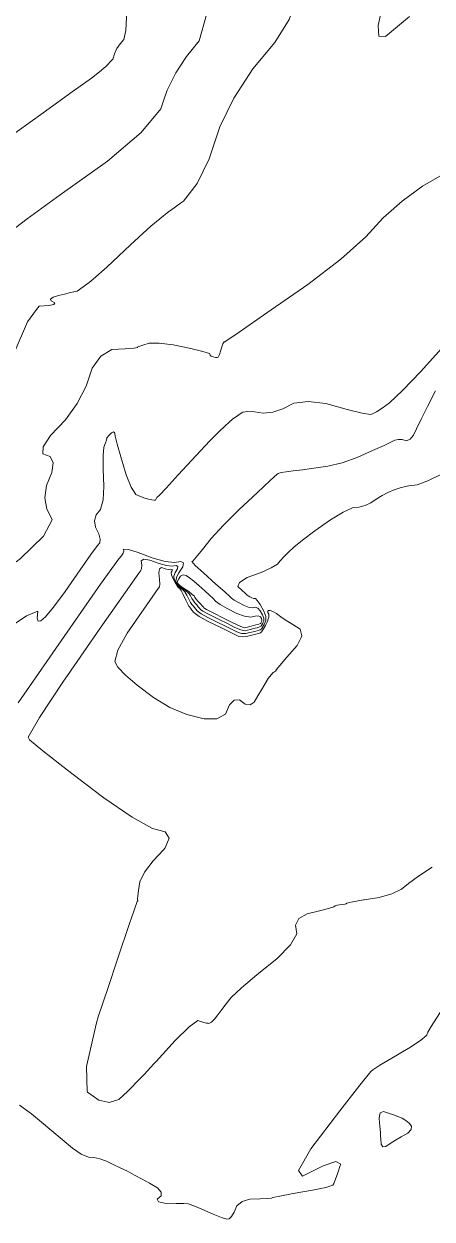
# Model space of a CAD drawing. Header units: inches. Extents: x 1337389 to 1347141, y 407035 to 414577.
# Drawn here: x 1343262 to 1343738, y 410365 to 411760 of the extents above; entities that cross this region are included whole.
import ezdxf

# ---------------------------------------------------------------- set-up
doc = ezdxf.new("R2010")
doc.units = ezdxf.units.IN
doc.header["$MEASUREMENT"] = 0
doc.layers.add('Topo', color=7, linetype='Continuous', lineweight=15, true_color=0x459900)

msp = doc.modelspace()

# ---------------------------------------------------------------- linework, layer by layer
at = {"layer": 'Topo'}
for p, q in [((1343351.609, 411705.5311, 750), (1343355.5671, 411708.7609, 750)), ((1343444.2979, 411550.6659, 760), (1343432.5372, 411542.2481, 760)), ((1343348.351, 410601, 780), (1343360.1149, 410636.5239, 780)), ((1343413.1169, 410546.185, 780), (1343401.6331, 410533.9629, 780)), ((1343653.236, 410521.5091, 775), (1343635.4979, 410498.532, 775)), ((1343360.0179, 410501.4051, 780), (1343359.348, 410501.559, 780))]:
    msp.add_line(p, q, dxfattribs=at)
for points, elevation in [([(1343355.5671, 411708.7609), (1343356.2271, 411709.3003), (1343365.142, 411718.8311), (1343367.2509, 411725.0652), (1343370.1021, 411730.9521), (1343373.697, 411736.49), (1343378.0339, 411741.681), (1343380.5819, 411751.976), (1343381.3381, 411767.375), (1343380.3038, 411787.8771), (1343387.9079, 411818.671), (1343404.15, 411859.7539), (1343429.0299, 411911.1279), (1343464.854, 411935.9871), (1343478.171, 411935.5152)], 750), ([(1343477.704, 411812.9901), (1343475.0851, 411772.1351), (1343466.076, 411739.9289), (1343451.033, 411721.9281), (1343442.0851, 411708.141)], 755), ([(1343578.3659, 411785.55), (1343570.9772, 411764.7841), (1343554.1178, 411738.1769), (1343528.37, 411707.3651), (1343507.033, 411674.4889), (1343506.371, 411673.122)], 760), ([(1343711.169, 411768.2761), (1343697.302, 411756.6719), (1343683.233, 411745.0878), (1343675.6569, 411745.5669), (1343674.5751, 411758.1081), (1343679.987, 411782.7109)], 760), ([(1343223.19, 411612.689), (1343238.432, 411623.559), (1343283.9559, 411656.0449), (1343317.9809, 411680.3502), (1343340.5068, 411696.4729), (1343351.609, 411705.5311)], 750), ([(1343442.0851, 411708.141), (1343438.567, 411702.7199), (1343428.6778, 411682.307), (1343424.909, 411671.163)], 755), ([(1343424.909, 411671.163), (1343421.3661, 411660.687), (1343398.1499, 411633.146), (1343359.0299, 411599.683), (1343304.0069, 411560.3001), (1343265.5182, 411532.3129), (1343252.259, 411522.2928)], 755), ([(1343506.371, 411673.122), (1343490.1061, 411639.548), (1343488.2442, 411634.0441)], 760), ([(1343835.0249, 411674.766), (1343831.8983, 411659.8978), (1343818.362, 411634.8589), (1343798.1409, 411617.3659), (1343776.073, 411600.7839), (1343752.158, 411585.1151), (1343726.3959, 411570.358), (1343702.5159, 411553.116), (1343683.7539, 411536.2919)], 765), ([(1343488.2442, 411634.0441), (1343477.59, 411602.5419), (1343463.467, 411573.7363), (1343447.7381, 411553.1281), (1343444.2979, 411550.6659)], 760), ([(1343432.5372, 411542.2481), (1343430.402, 411540.72), (1343409.7401, 411523.725), (1343385.7521, 411502.144), (1343358.4389, 411475.9772), (1343342.25, 411461.915)], 760), ([(1343683.7539, 411536.2919), (1343680.5171, 411533.3889), (1343660.4009, 411511.1771), (1343631.08, 411485.2948), (1343592.556, 411455.7421), (1343544.828, 411422.5179), (1343512.6541, 411400.2559), (1343496.034, 411388.9572), (1343494.9691, 411388.6209), (1343493.736, 411386.6661), (1343492.3359, 411383.0928), (1343490.7679, 411377.902), (1343489.538, 411374.1601), (1343488.6452, 411371.8661), (1343488.0901, 411371.0199), (1343486.83, 411370.6249), (1343484.8651, 411370.6799), (1343482.1959, 411371.1851), (1343480.1337, 411372.0979), (1343478.6801, 411373.42), (1343477.8329, 411375.1511), (1343470.3759, 411377.7131), (1343456.309, 411381.1051), (1343435.6311, 411385.327), (1343419.3979, 411387.4011), (1343407.6081, 411387.3268), (1343400.262, 411385.103), (1343395.6201, 411383.4769), (1343393.6809, 411382.4479), (1343394.4461, 411382.017), (1343389.741, 411381.4299), (1343379.565, 411380.688), (1343364.1279, 411379.804)], 765), ([(1343342.25, 411461.915), (1343337.695, 411457.9581), (1343323.5209, 411448.0879), (1343315.9161, 411446.3651), (1343308.7239, 411444.5749), (1343301.944, 411442.7161), (1343295.5782, 411440.7889), (1343292.7318, 411438.7161), (1343293.405, 411436.4981), (1343297.5969, 411434.1339), (1343296.659, 411432.344), (1343290.59, 411431.1279), (1343279.39, 411430.4859), (1343276.3899, 411426.3989)], 760), ([(1343276.3899, 411426.3989), (1343265.918, 411412.134), (1343250.1739, 411376.0738), (1343232.1589, 411322.3039), (1343217.8409, 411284.0281), (1343207.221, 411261.2451), (1343200.298, 411253.956), (1343201.0779, 411247.0239), (1343209.56, 411240.4509), (1343225.7438, 411234.235), (1343235.6921, 411227.9829), (1343239.4051, 411221.6948), (1343236.8807, 411215.3709), (1343236.062, 411209.4629), (1343236.9459, 411203.9709), (1343238.7571, 411200.4189)], 760), ([(1343237.3441, 411050.5979), (1343264.7721, 411069.1501), (1343277.9707, 411074.4381), (1343276.9421, 411066.462), (1343278.062, 411062.683), (1343281.3288, 411063.1001), (1343286.744, 411067.7129), (1343296.164, 411079.1981), (1343309.59, 411097.5541), (1343327.0211, 411122.7821), (1343339.575, 411140.61), (1343347.252, 411151.0389), (1343350.0522, 411154.0681), (1343350.5999, 411158.6671), (1343348.8961, 411164.8371), (1343344.941, 411172.5769), (1343343.9461, 411179.8812), (1343345.9131, 411186.7491), (1343350.84, 411193.18), (1343353.817, 411204.3208), (1343354.8438, 411220.17), (1343353.9221, 411240.7292), (1343353.9462, 411256.035), (1343354.9162, 411266.0881), (1343356.831, 411270.8892), (1343357.9671, 411274.1441), (1343358.323, 411275.8519), (1343357.8989, 411276.0151), (1343358.652, 411277.2141), (1343360.5819, 411279.45), (1343363.689, 411282.7209), (1343365.973, 411283.6891), (1343367.4329, 411282.352), (1343368.0698, 411278.7099), (1343370.5159, 411269.403), (1343374.7701, 411254.4301), (1343380.8319, 411233.7919), (1343386.6728, 411219.235), (1343392.2931, 411210.759), (1343397.6917, 411208.3648), (1343402.5961, 411206.489), (1343407.006, 411205.1298), (1343410.92, 411204.289), (1343413.6131, 411203.9721), (1343415.0851, 411204.177), (1343415.334, 411204.9059), (1343415.684, 411205.6239), (1343416.1339, 411206.331), (1343416.6831, 411207.0282), (1343417.4369, 411207.856), (1343418.397, 411208.8149), (1343419.562, 411209.9063), (1343427.294, 411218.156), (1343441.594, 411233.565), (1343462.462, 411256.1331), (1343478.4571, 411273.154), (1343489.58, 411284.6289), (1343495.8289, 411290.5572), (1343500.935, 411295.185), (1343504.897, 411298.5151), (1343507.715, 411300.5459), (1343510.6539, 411302.5861), (1343513.716, 411304.636), (1343516.8991, 411306.6961), (1343522.4609, 411307.546), (1343530.4021, 411307.185), (1343540.7229, 411305.615), (1343551.804, 411306.759), (1343563.646, 411310.619), (1343576.2503, 411317.1931), (1343592.947, 411319.286), (1343613.738, 411316.8958), (1343638.6229, 411310.023), (1343655.9931, 411305.6889), (1343665.849, 411303.8911), (1343668.1909, 411304.6309), (1343672.6743, 411307.1589), (1343679.2991, 411311.474), (1343688.065, 411317.576), (1343703.1391, 411331.8351), (1343724.521, 411354.2509), (1343752.2088, 411384.824)], 770), ([(1343364.1279, 411379.804), (1343363.919, 411379.792), (1343351.1439, 411372.195), (1343341.239, 411357.8988), (1343334.2039, 411336.9042), (1343323.765, 411316.8529), (1343309.9221, 411297.747), (1343292.6743, 411279.5839), (1343283.9429, 411266.4129), (1343283.7289, 411258.2329), (1343292.0331, 411255.044), (1343295.528, 411247.801), (1343294.2132, 411236.5061), (1343288.0891, 411221.157), (1343286.1, 411206.819), (1343288.2471, 411193.4911), (1343293.207, 411183.7649)], 765), ([(1343531.4151, 411054.7359), (1343533.4459, 411055.249), (1343536.3079, 411056.11), (1343537.953, 411056.8019), (1343538.38, 411057.3239), (1343539.0919, 411058.5168), (1343540.0891, 411060.38), (1343541.3707, 411062.914), (1343541.3078, 411066.2069), (1343539.9009, 411070.2591), (1343537.1499, 411075.0709), (1343534.305, 411078.0231), (1343531.366, 411079.116), (1343528.334, 411078.3499), (1343524.0681, 411078.989), (1343518.57, 411081.0332), (1343511.84, 411084.483), (1343506.8137, 411087.371), (1343503.4921, 411089.6979), (1343501.8749, 411091.4641), (1343495.9001, 411096.9683), (1343485.5659, 411106.21), (1343470.8749, 411119.1899), (1343461.456, 411127.9831), (1343457.3079, 411132.5881), (1343458.432, 411133.0059), (1343462.5989, 411137.6191), (1343469.8099, 411146.4259), (1343480.064, 411159.428), (1343494.148, 411174.8839), (1343512.062, 411192.7951), (1343533.806, 411213.1601), (1343548.7249, 411227.0388), (1343556.8189, 411234.4317), (1343558.088, 411235.3379), (1343561.632, 411236.2559), (1343567.452, 411237.1839), (1343575.547, 411238.1229), (1343586.305, 411239.4951), (1343599.726, 411241.299), (1343615.809, 411243.5349), (1343632.579, 411247.725), (1343650.0359, 411253.8679), (1343668.18, 411261.9639), (1343681.5649, 411268.0339), (1343690.1901, 411272.077), (1343694.057, 411274.0939), (1343698.2489, 411274.9921), (1343702.7671, 411274.7729), (1343707.6119, 411273.435), (1343712.002, 411275.0829), (1343715.9371, 411279.716), (1343719.4169, 411287.3361), (1343724.8351, 411298.5509), (1343732.1909, 411313.3632), (1343741.4871, 411331.7718)], 775), ([(1343540.269, 411056.6559), (1343541.6021, 411059.148), (1343543.6109, 411063.1211), (1343543.513, 411068.2831), (1343541.3078, 411074.6359), (1343536.9951, 411082.1779), (1343533.773, 411087.119), (1343531.6429, 411089.4581), (1343530.6041, 411089.1959), (1343529.143, 411089.415), (1343527.26, 411090.115), (1343524.9541, 411091.2968), (1343523.2331, 411092.2862), (1343522.0951, 411093.0831), (1343521.5411, 411093.688), (1343519.4939, 411095.573), (1343515.955, 411098.7391), (1343510.9219, 411103.1851), (1343512.9511, 411108.151), (1343522.0401, 411113.635), (1343538.1901, 411119.6379), (1343549.9629, 411124.9169), (1343557.3609, 411129.4718), (1343560.3831, 411133.304), (1343564.5329, 411137.858), (1343569.8119, 411143.1358), (1343576.2199, 411149.1371), (1343586.5679, 411157.4819), (1343600.857, 411168.1691), (1343619.086, 411181.2001), (1343633.7332, 411190.1759), (1343644.799, 411195.098), (1343652.2829, 411195.9661), (1343659.3989, 411197.9721), (1343666.1481, 411201.115), (1343672.5298, 411205.3962), (1343679.1949, 411209.3533), (1343686.1442, 411212.987), (1343693.377, 411216.2971), (1343701.45, 411218.907), (1343710.3639, 411220.8171), (1343720.1191, 411222.0259), (1343732.6479, 411226.4438), (1343747.9539, 411234.0698)], 780), ([(1343293.207, 411183.7649), (1343294.5279, 411181.1738), (1343284.3389, 411161.9821), (1343257.6798, 411135.9157), (1343252.572, 411132.014)], 765), ([(1343255.06, 410967.4679), (1343312.0351, 411049.9281), (1343351.0552, 411106.0231), (1343372.121, 411135.7531), (1343375.2319, 411139.119), (1343377.222, 411142.1029), (1343378.0911, 411144.7069), (1343377.8399, 411146.9291), (1343383.4551, 411146.291), (1343394.9361, 411142.791), (1343412.2849, 411136.4309), (1343426.3199, 411132.5852), (1343437.043, 411131.2539), (1343444.4531, 411132.4379), (1343447.774, 411130.8161), (1343447.0069, 411126.3881), (1343442.1509, 411119.1531), (1343440.401, 411115.615)], 775), ([(1343372.5708, 411086.1961), (1343379.9329, 411096.791), (1343395.54, 411118.8991), (1343397.5108, 411121.0323), (1343398.638, 411124.114), (1343398.9199, 411128.1441), (1343398.356, 411133.123), (1343401.562, 411135.129), (1343408.5371, 411134.162), (1343419.282, 411130.2229), (1343427.9739, 411127.8409), (1343434.615, 411127.0171), (1343439.2051, 411127.7501), (1343441.2621, 411126.7449), (1343440.7859, 411124.0019), (1343437.779, 411119.522), (1343437.1141, 411117.338)], 780), ([(1343418.126, 411101.1439), (1343419.7911, 411102.946), (1343420.0539, 411106.124), (1343419.7481, 411111.5811), (1343418.8731, 411119.3161), (1343419.67, 411123.9661), (1343421.84, 411125.3439)], 785), ([(1343421.84, 411125.3439), (1343422.1379, 411125.533), (1343426.279, 411124.0149), (1343429.629, 411123.097), (1343432.1879, 411122.7791), (1343433.9571, 411123.062), (1343434.7489, 411122.6741), (1343434.5658, 411121.617), (1343433.4069, 411119.8911), (1343433.45, 411119.258)], 785), ([(1343433.45, 411119.258), (1343433.6009, 411117.0169), (1343435.1491, 411112.997), (1343438.049, 411107.8299), (1343440.015, 411104.6691)], 785), ([(1343437.1141, 411117.338), (1343436.4842, 411115.2712), (1343436.9011, 411111.249), (1343439.03, 411107.4549), (1343440.462, 411105.522)], 780), ([(1343440.401, 411115.615), (1343439.3659, 411113.5241), (1343438.6529, 411109.5001), (1343440.0121, 411107.0801), (1343440.8151, 411106.1951)], 775), ([(1343440.015, 411104.6691), (1343440.3461, 411104.1371), (1343442.0401, 411101.917), (1343443.1301, 411101.1711), (1343443.786, 411100.1699)], 785), ([(1343441.0539, 411106.6521), (1343440.993, 411106.7051), (1343440.4049, 411107.751), (1343440.7659, 411109.568), (1343442.0731, 411112.1561), (1343443.3548, 411114.066)], 770), ([(1343440.462, 411105.522), (1343441.367, 411104.2989), (1343443.9099, 411101.7791), (1343446.6592, 411099.897), (1343448.791, 411097.547)], 780), ([(1343440.8151, 411106.1951), (1343442.387, 411104.4599), (1343445.78, 411101.6411), (1343450.189, 411098.6221), (1343453.6099, 411095.5911), (1343454.3941, 411094.6101)], 775), ([(1343538.0219, 411060.5159), (1343537.6529, 411060.065), (1343535.7031, 411059.4531), (1343531.9891, 411058.4549), (1343526.5091, 411057.0699), (1343522.4351, 411056.0412), (1343519.7661, 411055.3671), (1343518.5012, 411055.0481), (1343513.5949, 411056.9178), (1343505.047, 411060.977), (1343492.856, 411067.2248), (1343483.7351, 411071.879), (1343477.682, 411074.9401), (1343474.698, 411076.4058), (1343472.5599, 411077.5888), (1343471.2663, 411078.488), (1343470.8191, 411079.1031), (1343469.5517, 411080.57), (1343467.4672, 411082.8881), (1343464.564, 411086.0578), (1343462.4199, 411088.612), (1343461.0361, 411090.549), (1343460.4119, 411091.8709), (1343457.9731, 411094.137), (1343453.7191, 411097.348), (1343447.6501, 411101.5029), (1343443.407, 411104.6219), (1343441.0539, 411106.6521)], 770), ([(1343443.3548, 411114.066), (1343444.328, 411115.5151), (1343447.1721, 411116.8369), (1343450.605, 411116.1209), (1343454.6281, 411113.367), (1343459.629, 411109.4809), (1343465.61, 411104.464), (1343472.5692, 411098.3148), (1343478.1019, 411093.24), (1343482.2091, 411089.239), (1343484.89, 411086.3131), (1343490.3949, 411082.456), (1343498.7259, 411077.6691), (1343509.8811, 411071.951), (1343518.9939, 411068.562), (1343526.0631, 411067.503), (1343531.0899, 411068.7731), (1343534.8369, 411068.9268), (1343537.3062, 411067.9633), (1343538.495, 411065.8831), (1343539.103, 411064.131), (1343539.1301, 411062.7071), (1343538.0219, 411060.5159)], 770), ([(1343584.8631, 411043.9531), (1343580.392, 411034.63), (1343568.129, 411020.7919), (1343559.9251, 411011.2738), (1343555.7791, 411006.0771), (1343555.6911, 411005.2011), (1343555.069, 411004.3939), (1343553.9121, 411003.6541), (1343552.22, 411002.983), (1343549.761, 411000.3618), (1343546.534, 410995.79), (1343542.54, 410989.2681), (1343538.4971, 410982.549), (1343534.4031, 410975.6321), (1343530.2599, 410968.518), (1343525.3043, 410965.369), (1343519.5361, 410966.1851), (1343512.9542, 410970.9669), (1343506.9419, 410970.582), (1343501.4989, 410965.029), (1343496.6249, 410954.308), (1343486.6862, 410948.8979), (1343471.6801, 410948.7988), (1343451.609, 410954.0101), (1343431.925, 410962.286), (1343412.6289, 410973.625), (1343393.7201, 410988.0281), (1343379.892, 410999.864), (1343371.1449, 411009.133), (1343367.478, 411015.835), (1343371.069, 411029.037), (1343381.9169, 411048.739), (1343418.126, 411101.1439)], 785), ([(1343443.786, 411100.1699), (1343444.883, 411098.498), (1343447.3012, 411093.8988), (1343450.3831, 411087.3721), (1343452.6342, 411082.8061), (1343454.0559, 411080.2001), (1343454.6481, 411079.5539), (1343455.7801, 411078.1102), (1343457.4521, 411075.868), (1343459.6639, 411072.8291), (1343466.051, 411068.389), (1343476.6131, 411062.5481), (1343491.35, 411055.3058), (1343502.1718, 411049.9671), (1343509.079, 411046.53), (1343512.0709, 411044.9971), (1343516.1469, 411044.5002), (1343521.3069, 411045.039), (1343527.5509, 411046.6139), (1343532.1421, 411047.7731), (1343535.0779, 411048.5139), (1343536.3601, 411048.8381), (1343537.5192, 411049.4251), (1343538.5541, 411050.276), (1343539.4659, 411051.3909), (1343540.9863, 411053.938), (1343543.115, 411057.9171), (1343545.852, 411063.3268), (1343546.152, 411064.245)], 785), ([(1343448.791, 411097.547), (1343449.2469, 411097.0441), (1343451.6723, 411093.2231), (1343453.9341, 411088.431), (1343455.896, 411084.7411), (1343457.5591, 411082.1531), (1343458.9209, 411080.6649), (1343460.371, 411078.9301), (1343461.907, 411076.9463), (1343463.5311, 411074.715), (1343468.2209, 411071.4548), (1343475.9748, 411067.1668), (1343486.794, 411061.85), (1343496.0261, 411057.2709), (1343503.6721, 411053.4289), (1343509.73, 411050.3241), (1343515.2959, 411048.6389), (1343520.372, 411048.3749), (1343524.9559, 411049.5321), (1343528.906, 411050.5289), (1343532.2217, 411051.3661), (1343534.903, 411052.043), (1343536.9128, 411052.7679), (1343538.253, 411053.5389), (1343538.923, 411054.358), (1343540.0389, 411056.2268), (1343540.269, 411056.6559)], 780), ([(1343454.3941, 411094.6101), (1343456.042, 411092.5469), (1343457.4851, 411089.4901), (1343459.1581, 411086.6769), (1343460.1989, 411085.2698)], 775), ([(1343312.5178, 410999.463), (1343350.6901, 411054.7089), (1343372.5708, 411086.1961)], 780), ([(1343460.1989, 411085.2698), (1343461.061, 411084.1051), (1343462.7949, 411082.2131)], 775), ([(1343462.7949, 411082.2131), (1343463.1941, 411081.7771), (1343464.961, 411079.7501), (1343466.363, 411078.0251), (1343467.3988, 411076.601), (1343470.3901, 411074.522), (1343475.336, 411071.7869), (1343482.238, 411068.3949), (1343489.88, 411064.5749), (1343498.2641, 411060.327), (1343507.3879, 411055.65), (1343514.446, 411052.779), (1343519.437, 411051.7119), (1343522.361, 411052.4489), (1343525.6699, 411053.2851), (1343529.3649, 411054.2179), (1343531.4151, 411054.7359)], 775), ([(1343546.152, 411064.245), (1343547.265, 411067.6541), (1343547.3548, 411070.896), (1343546.121, 411073.0531), (1343545.951, 411074.508), (1343546.8449, 411075.26), (1343548.8032, 411075.309), (1343551.8469, 411074.094), (1343555.9759, 411071.6148), (1343561.192, 411067.8709), (1343567.5851, 411063.6361), (1343575.1559, 411058.908), (1343583.9058, 411053.689), (1343585.6509, 411045.596), (1343584.8631, 411043.9531)], 785), ([(1343342.001, 410866.557), (1343312.3332, 410889.155), (1343283.5121, 410911.7009), (1343268.267, 410924.4979), (1343266.6, 410927.546), (1343279.7819, 410950.2629), (1343307.811, 410992.651), (1343312.5178, 410999.463)], 780), ([(1343424.26, 410795.9912), (1343426.468, 410798.3121), (1343431.105, 410809.5311), (1343426.165, 410817.025), (1343411.647, 410820.7951), (1343387.8357, 410834.0729), (1343354.7312, 410856.8601), (1343342.001, 410866.557)], 780), ([(1343386.141, 410714.4942), (1343393.964, 410737.0039), (1343394.316, 410736.328), (1343394.4808, 410736.172), (1343394.4582, 410736.5369), (1343394.247, 410737.422), (1343394.134, 410738.1149), (1343394.1179, 410738.6159), (1343394.2001, 410738.9249), (1343394.1928, 410739.078), (1343394.0969, 410739.074), (1343393.9121, 410738.914), (1343394.2668, 410742.1039), (1343395.164, 410748.644), (1343396.6021, 410758.5341), (1343402.298, 410770.1091), (1343412.2539, 410783.3681), (1343424.26, 410795.9912)], 780), ([(1343737.6121, 410775.6211), (1343721.78, 410765.199), (1343709.9101, 410756.656), (1343702.0009, 410749.9921), (1343690.627, 410744.6), (1343675.7879, 410740.48), (1343658.5001, 410737.7891)], 780), ([(1343658.5001, 410737.7891), (1343657.484, 410737.6309), (1343644.9841, 410735.452), (1343638.286, 410733.9419), (1343637.3918, 410733.102), (1343635.669, 410732.472), (1343633.1149, 410732.0537), (1343629.7331, 410731.846), (1343626.9041, 410731.3361), (1343624.631, 410730.5241), (1343622.911, 410729.4088), (1343616.8521, 410727.4999), (1343606.4519, 410724.799), (1343591.712, 410721.3039), (1343582.3418, 410715.6919), (1343578.3418, 410707.963), (1343579.7119, 410698.117), (1343572.6259, 410685.1857), (1343557.083, 410669.17), (1343535.2471, 410651.7899)], 780), ([(1343360.1149, 410636.5239), (1343369.843, 410665.903), (1343385.8061, 410713.53), (1343386.141, 410714.4942)], 780), ([(1343535.2471, 410651.7899), (1343533.0829, 410650.0681), (1343515.1739, 410634.8818), (1343503.354, 410623.613), (1343497.6241, 410616.259), (1343492.4639, 410609.596), (1343487.8761, 410603.623), (1343483.858, 410598.3388), (1343480.2903, 410594.961), (1343477.1699, 410593.487), (1343476.2921, 410593.629)], 780), ([(1343777.2303, 410636.7531), (1343775.0091, 410634.3248), (1343771.9749, 410630.5241), (1343771.8762, 410629.4481), (1343770.5179, 410628.442), (1343767.9009, 410627.5052), (1343764.0261, 410626.6369), (1343758.5321, 410621.697), (1343751.4198, 410612.686), (1343742.6891, 410599.603), (1343736.459, 410589.768), (1343732.7291, 410583.182), (1343731.572, 410580.0419)], 775), ([(1343335.5368, 410514.0892), (1343334.6491, 410543.215), (1343346.0751, 410594.1259), (1343348.351, 410601)], 780), ([(1343476.2921, 410593.629), (1343474.4981, 410593.9188), (1343471.469, 410594.6002), (1343468.082, 410595.5299), (1343464.3358, 410596.7101), (1343454.3458, 410589.326), (1343438.113, 410573.3779), (1343415.636, 410548.866), (1343413.1169, 410546.185)], 780), ([(1343731.572, 410580.0419), (1343731.499, 410579.8429), (1343724.0991, 410573.7021), (1343710.528, 410564.7579), (1343709.6668, 410564.2458)], 775), ([(1343709.6668, 410564.2458), (1343690.7872, 410553.0101), (1343676.8021, 410544.5539), (1343668.575, 410539.3892), (1343666.1053, 410537.5149), (1343653.236, 410521.5091)], 775), ([(1343401.6331, 410533.9629), (1343397.1981, 410529.2421), (1343382.7992, 410514.506), (1343372.4391, 410504.6581), (1343361.1131, 410501.1518), (1343360.0179, 410501.4051)], 780), ([(1343359.348, 410501.559), (1343348.8221, 410503.9888), (1343335.5652, 410513.169), (1343335.5368, 410514.0892)], 780), ([(1343630.497, 410427.7941), (1343627.668, 410419.0859), (1343625.026, 410411.546), (1343623.0799, 410406.7532), (1343621.8309, 410404.708), (1343613.5049, 410402.0452), (1343598.1018, 410398.7639), (1343575.6219, 410394.8661), (1343560.1868, 410392.038), (1343551.7981, 410390.279), (1343550.4549, 410389.5901), (1343545.547, 410389.039), (1343537.076, 410388.627), (1343525.0399, 410388.3539), (1343515.976, 410385.683), (1343509.8839, 410380.613), (1343506.765, 410373.145), (1343503.7939, 410368.0721), (1343500.9708, 410365.393), (1343498.2982, 410365.1088), (1343492.0609, 410366.8799), (1343482.2631, 410370.706), (1343468.9019, 410376.5869), (1343459.627, 410380.5799), (1343454.4379, 410382.6851), (1343453.335, 410382.9029), (1343448.1709, 410383.171), (1343438.9461, 410383.4909), (1343425.6599, 410383.863), (1343418.3539, 410385.4451), (1343417.0271, 410388.237), (1343421.6792, 410392.24), (1343421.757, 410396.6819), (1343417.2601, 410401.5611), (1343408.1868, 410406.8788), (1343399.325, 410411.867), (1343390.6738, 410416.5247), (1343382.2331, 410420.8539), (1343373.9352, 410425.0018), (1343365.7822, 410428.971), (1343357.772, 410432.7589), (1343350.2621, 410435.4239), (1343343.253, 410436.966), (1343336.744, 410437.3841), (1343328.372, 410441.0349), (1343318.1381, 410447.917), (1343306.0421, 410458.031), (1343294.038, 410468.0921), (1343282.1279, 410478.0991), (1343270.3099, 410488.0522), (1343256.5409, 410497.9671)], 775), ([(1343635.4979, 410498.532), (1343629.9699, 410491.3709), (1343596.305, 410447.1011), (1343581.8299, 410421.679), (1343586.205, 410415.577)], 775), ([(1343676.3059, 410477.211), (1343675.734, 410483.4359), (1343677.1479, 410488.9919), (1343680.834, 410490.7939), (1343692.746, 410486.887)], 775), ([(1343677.582, 410461.3532), (1343677.2689, 410465.8631), (1343676.5901, 410474.1249), (1343676.3059, 410477.211)], 775), ([(1343692.746, 410486.887), (1343702.7651, 410482.81), (1343707.0941, 410480.2201), (1343710.743, 410477.077), (1343713.7101, 410473.3831), (1343713.165, 410469.4891), (1343709.1059, 410465.3969), (1343701.5339, 410461.105), (1343694.759, 410457.0779), (1343688.78, 410453.314), (1343683.5981, 410449.815), (1343680.0361, 410449.5369), (1343678.0931, 410452.4819), (1343677.7699, 410458.648), (1343677.582, 410461.3532)], 775), ([(1343588.914, 410416.3251), (1343610.4461, 410427.3829), (1343625.268, 410432.1379), (1343631.009, 410429.3721), (1343630.497, 410427.7941)], 775), ([(1343586.205, 410415.577), (1343586.5432, 410415.1069), (1343588.914, 410416.3251)], 775)]:
    msp.add_lwpolyline(points, dxfattribs=dict(at, elevation=elevation))

doc.saveas('drawing.dxf')
